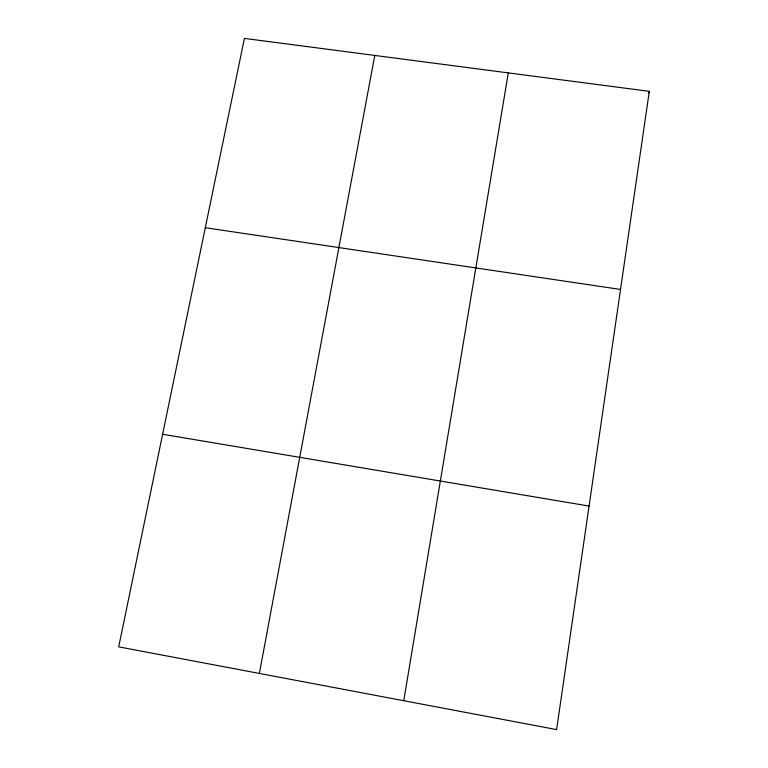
<?xml version="1.0" encoding="UTF-8"?>
<svg xmlns="http://www.w3.org/2000/svg" width="768" height="768" viewBox="0 0 768 768"><rect width="100%" height="100%" fill="white"/><g stroke="black" fill="none" stroke-linecap="round" stroke-linejoin="round"><path stroke-width="1.15" d="M649.306 91.334L556.608 729.6L118.694 646.858L244.416 38.4L649.306 91.334L648.538 93.437M403.766 700.723L508.301 72.902M259.363 673.44L374.774 55.44M205.296 227.712L620.534 289.45M162.624 434.246L589.075 506.074"/></g></svg>
